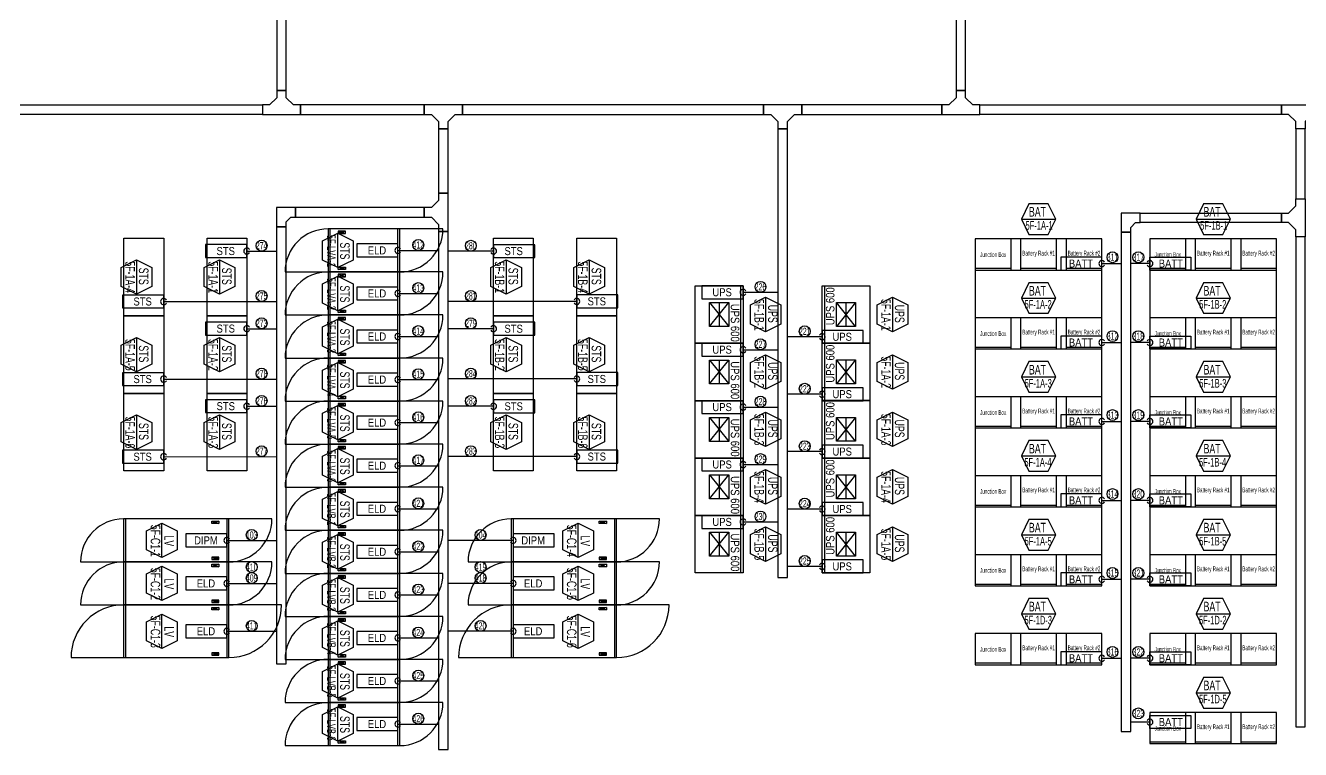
# Model space of a CAD drawing. Header units: millimetres. Extents: x 89450 to 753248, y -530175 to 1209785.
# Drawn here: x 134754 to 161403, y 468733 to 483866 of the extents above; entities that cross this region are included whole.
import ezdxf
from ezdxf.enums import TextEntityAlignment as Align

# ---------------------------------------------------------------- set-up
doc = ezdxf.new("R2010")
doc.units = ezdxf.units.MM
doc.header["$LTSCALE"] = 150
for name, color, linetype in [('------00 Switch Gear', 3, 'Continuous'), ('------00 Switch Gear_Number', 1, 'Continuous'), ('-----29 Indicator', 1, 'Continuous'), ('-----99 EPMS CABLE DUCT', 4, 'Continuous'), ('-----99 EPMS CONDUIT', 4, 'Continuous'), ('-----99 EPMS DEVICE', 3, 'Continuous')]:
    doc.layers.add(name, color=color, linetype=linetype)
doc.layers.add('NOPLOT', color=191, linetype='Continuous', plot=False)
doc.styles.add('ELEC', font='')
doc.styles.get('ELEC').set_extended_font_data('Dotum')

# ---------------------------------------------------------------- blocks, each defined once
blk = doc.blocks.new('zw$32E')
for p, q in [((100, 0), (0, 0)), ((0, 0), (0, -400)), ((100, -75), (100, 0)), ((175, -150), (100, -75)), ((100, -325), (175, -250)), ((250, -150), (175, -150)), ((175, -250), (250, -250)), ((250, -250), (250, -150)), ((100, -400), (100, -325)), ((0, -400), (100, -400))]:
    blk.add_line(p, q)
blk = doc.blocks.new('A$C2e8f9a8b')
at = {"color": 0}
blk.add_line((30, 750), (30, 0), dxfattribs=at)
blk.add_lwpolyline([(650, 0), (0, 0), (0, 750), (650, 750)], close=True, dxfattribs=at)
blk = doc.blocks.new('UPS 600kV')
at = {"layer": '------00 Switch Gear', "color": 161}
blk.add_line((800, 850), (-402, 850), dxfattribs=at)
blk.add_lwpolyline([(798, -100), (-402, -100), (-402, 900), (798, 900)], close=True, dxfattribs=at)
at = {"layer": 'NOPLOT', "color": 161}
for p, q in [((-52, 199), (448, 601)), ((448, 199), (-52, 601)), ((-52, 400), (448, 400))]:
    blk.add_line(p, q, dxfattribs=at)
blk.add_lwpolyline([(448, 601), (448, 199), (-52, 199), (-52, 601)], close=True, dxfattribs=at)
at = {"layer": 'NOPLOT', "color": 161, "style": 'ELEC', "width": 0.85}
blk.add_text('UPS 600', height=178.2, dxfattribs=at).set_placement((-26, 731), align=Align.MIDDLE_LEFT)
blk = doc.blocks.new('STS-R')
at = {"color": 161}
blk.add_lwpolyline([(886994, -128588), (888614, -128588), (888614, -129418), (886994, -129418), (886994, -128588)], dxfattribs=at)
blk = doc.blocks.new('900X1500')
at = {"layer": '------00 Switch Gear', "color": 0}
for p, q in [((-1460, 900), (-1460, 0)), ((-210, 850), (-360, 800)), ((-360, 850), (-210, 800)), ((900, 900), (-42, 900)), ((-40, 900), (-40, 0)), ((-2400, 0), (-1458, 0)), ((-210, 50), (-360, 100)), ((-360, 50), (-210, 100))]:
    blk.add_line(p, q, dxfattribs=at)
at = {"layer": '------00 Switch Gear', "color": 0, "elevation": 0}
for points in [[(-1500, 900), (-1500, 0), (0, 0), (0, 900)], [(-360, 850), (-210, 850), (-210, 800), (-360, 800)], [(-360, 50), (-210, 50), (-210, 100), (-360, 100)]]:
    blk.add_lwpolyline(points, close=True, dxfattribs=at)
at = {"layer": '------00 Switch Gear', "color": 0}
for centre, start, end in [((-1500, 0), 90, 180), ((0, 900), 270, 0)]:
    blk.add_arc(centre, 900, start, end, dxfattribs=at)
blk = doc.blocks.new('1100x2200')
at = {"layer": '------00 Switch Gear', "color": 161}
for p, q in [((-2160, 0), (-2160, 1100)), ((1100, 1100), (-42, 1100)), ((-40, 0), (-40, 1100)), ((-1990, 1050), (-1840, 1000)), ((-1840, 1050), (-1990, 1000)), ((-3300, 0), (-2158, 0)), ((-1990, 50), (-1840, 100)), ((-1840, 50), (-1990, 100))]:
    blk.add_line(p, q, dxfattribs=at)
at = {"layer": '------00 Switch Gear', "color": 161, "elevation": 0}
for points in [[(0, 0), (0, 1100), (-2200, 1100), (-2200, 0)], [(-1840, 1050), (-1990, 1050), (-1990, 1000), (-1840, 1000)], [(-1840, 50), (-1990, 50), (-1990, 100), (-1840, 100)]]:
    blk.add_lwpolyline(points, close=True, dxfattribs=at)
at = {"layer": '------00 Switch Gear', "color": 161}
for centre, start, end in [((-2200, 0), 90, 180), ((0, 1100), 270, 0)]:
    blk.add_arc(centre, 1100, start, end, dxfattribs=at)
blk = doc.blocks.new('900x2200')
at = {"layer": '------00 Switch Gear', "color": 161}
for p, q in [((-2160, 900), (-2160, 0)), ((-210, 850), (-360, 800)), ((-360, 850), (-210, 800)), ((900, 900), (-42, 900)), ((-40, 900), (-40, 0)), ((-3100, 0), (-2158, 0)), ((-210, 50), (-360, 100)), ((-360, 50), (-210, 100))]:
    blk.add_line(p, q, dxfattribs=at)
for points in [[(-2200, 900), (-2200, 0), (0, 0), (0, 900)], [(-360, 850), (-210, 850), (-210, 800), (-360, 800)], [(-360, 50), (-210, 50), (-210, 100), (-360, 100)]]:
    blk.add_lwpolyline(points, close=True, dxfattribs=at)
for centre, start, end in [((-2200, 0), 90, 180), ((0, 900), 270, 0)]:
    blk.add_arc(centre, 900, start, end, dxfattribs=at)

msp = doc.modelspace()

# ---------------------------------------------------------------- linework, layer by layer
at = {"layer": '------00 Switch Gear', "color": 161, "elevation": 0}
for points in [[(157254, 472155), (157254, 479405), (154604, 479405), (154604, 472155), (157254, 472155)], [(160904, 472155), (160904, 479405), (158254, 479405), (158254, 472155), (160904, 472155)]]:
    msp.add_lwpolyline(points, dxfattribs=at)
for points in [[(154604, 479405), (154604, 478755), (157254, 478755), (157254, 479405)], [(158254, 479405), (158254, 478755), (160904, 478755), (160904, 479405)], [(154604, 477755), (154604, 477105), (157254, 477105), (157254, 477755)], [(158254, 477755), (158254, 477105), (160904, 477105), (160904, 477755)], [(154604, 476105), (154604, 475455), (157254, 475455), (157254, 476105)], [(158254, 476105), (158254, 475455), (160904, 475455), (160904, 476105)], [(154604, 474455), (154604, 473805), (157254, 473805), (157254, 474455)], [(158254, 474455), (158254, 473805), (160904, 473805), (160904, 474455)], [(154604, 472805), (154604, 472155), (157254, 472155), (157254, 472805)], [(158254, 472805), (158254, 472155), (160904, 472155), (160904, 472805)], [(154604, 471155), (154604, 470505), (157254, 470505), (157254, 471155)], [(158254, 471155), (158254, 470505), (160904, 470505), (160904, 471155)], [(158254, 469505), (158254, 468855), (160904, 468855), (160904, 469505)]]:
    msp.add_lwpolyline(points, close=True, dxfattribs=at)
at = {"layer": '------00 Switch Gear_Number', "elevation": 0}
for points in [[(155569, 479820), (156289, 479820), (156129, 480140), (155728, 480140), (155569, 479820), (155728, 479500), (156129, 479500), (156289, 479820)], [(159219, 479820), (159939, 479820), (159779, 480140), (159378, 480140), (159219, 479820), (159378, 479500), (159779, 479500), (159939, 479820)], [(141279, 478805), (141279, 479525), (141599, 479365), (141599, 478964), (141279, 478805), (140959, 478964), (140959, 479365), (141279, 479525)], [(141279, 477905), (141279, 478625), (141599, 478465), (141599, 478064), (141279, 477905), (140959, 478064), (140959, 478465), (141279, 478625)], [(155569, 478170), (156289, 478170), (156129, 478490), (155728, 478490), (155569, 478170), (155728, 477850), (156129, 477850), (156289, 478170)], [(159219, 478170), (159939, 478170), (159779, 478490), (159378, 478490), (159219, 478170), (159378, 477850), (159779, 477850), (159939, 478170)], [(150224, 478184), (150224, 477464), (149904, 477624), (149904, 478025), (150224, 478184), (150544, 478025), (150544, 477624), (150224, 477464)], [(152874, 478184), (152874, 477464), (152554, 477624), (152554, 478025), (152874, 478184), (153194, 478025), (153194, 477624), (152874, 477464)], [(141279, 477005), (141279, 477725), (141599, 477565), (141599, 477164), (141279, 477005), (140959, 477164), (140959, 477565), (141279, 477725)], [(141279, 476105), (141279, 476825), (141599, 476665), (141599, 476264), (141279, 476105), (140959, 476264), (140959, 476665), (141279, 476825)], [(150224, 476984), (150224, 476264), (149904, 476424), (149904, 476825), (150224, 476984), (150544, 476825), (150544, 476424), (150224, 476264)], [(152874, 476984), (152874, 476264), (152554, 476424), (152554, 476825), (152874, 476984), (153194, 476825), (153194, 476424), (152874, 476264)], [(155569, 476520), (156289, 476520), (156129, 476840), (155728, 476840), (155569, 476520), (155728, 476200), (156129, 476200), (156289, 476520)], [(159219, 476520), (159939, 476520), (159779, 476840), (159378, 476840), (159219, 476520), (159378, 476200), (159779, 476200), (159939, 476520)], [(141279, 475205), (141279, 475925), (141599, 475765), (141599, 475364), (141279, 475205), (140959, 475364), (140959, 475765), (141279, 475925)], [(150224, 475784), (150224, 475064), (149904, 475224), (149904, 475625), (150224, 475784), (150544, 475625), (150544, 475224), (150224, 475064)], [(152874, 475784), (152874, 475064), (152554, 475224), (152554, 475625), (152874, 475784), (153194, 475625), (153194, 475224), (152874, 475064)], [(155569, 474870), (156289, 474870), (156129, 475190), (155728, 475190), (155569, 474870), (155728, 474550), (156129, 474550), (156289, 474870)], [(159219, 474870), (159939, 474870), (159779, 475190), (159378, 475190), (159219, 474870), (159378, 474550), (159779, 474550), (159939, 474870)], [(141279, 474305), (141279, 475025), (141599, 474865), (141599, 474464), (141279, 474305), (140959, 474464), (140959, 474865), (141279, 475025)], [(150224, 474584), (150224, 473864), (149904, 474024), (149904, 474425), (150224, 474584), (150544, 474425), (150544, 474024), (150224, 473864)], [(152874, 474584), (152874, 473864), (152554, 474024), (152554, 474425), (152874, 474584), (153194, 474425), (153194, 474024), (152874, 473864)], [(141279, 473405), (141279, 474125), (141599, 473965), (141599, 473564), (141279, 473405), (140959, 473564), (140959, 473965), (141279, 474125)], [(137605, 472744), (137605, 473464), (137925, 473304), (137925, 472903), (137605, 472744), (137285, 472903), (137285, 473304), (137605, 473464)], [(146304, 472744), (146304, 473464), (146624, 473304), (146624, 472903), (146304, 472744), (145984, 472903), (145984, 473304), (146304, 473464)], [(150224, 473384), (150224, 472664), (149904, 472824), (149904, 473225), (150224, 473384), (150544, 473225), (150544, 472824), (150224, 472664)], [(152874, 473384), (152874, 472664), (152554, 472824), (152554, 473225), (152874, 473384), (153194, 473225), (153194, 472824), (152874, 472664)], [(155569, 473220), (156289, 473220), (156129, 473540), (155728, 473540), (155569, 473220), (155728, 472900), (156129, 472900), (156289, 473220)], [(159219, 473220), (159939, 473220), (159779, 473540), (159378, 473540), (159219, 473220), (159378, 472900), (159779, 472900), (159939, 473220)], [(141279, 472505), (141279, 473225), (141599, 473065), (141599, 472664), (141279, 472505), (140959, 472664), (140959, 473065), (141279, 473225)], [(137605, 471844), (137605, 472564), (137925, 472404), (137925, 472003), (137605, 471844), (137285, 472003), (137285, 472404), (137605, 472564)], [(146304, 471844), (146304, 472564), (146624, 472404), (146624, 472003), (146304, 471844), (145984, 472003), (145984, 472404), (146304, 472564)], [(141279, 471605), (141279, 472325), (141599, 472165), (141599, 471764), (141279, 471605), (140959, 471764), (140959, 472165), (141279, 472325)], [(155569, 471570), (156289, 471570), (156129, 471890), (155728, 471890), (155569, 471570), (155728, 471250), (156129, 471250), (156289, 471570)], [(159219, 471570), (159939, 471570), (159779, 471890), (159378, 471890), (159219, 471570), (159378, 471250), (159779, 471250), (159939, 471570)], [(137605, 470844), (137605, 471564), (137925, 471404), (137925, 471003), (137605, 470844), (137285, 471003), (137285, 471404), (137605, 471564)], [(146304, 470844), (146304, 471564), (146624, 471404), (146624, 471003), (146304, 470844), (145984, 471003), (145984, 471404), (146304, 471564)], [(141279, 470705), (141279, 471425), (141599, 471265), (141599, 470864), (141279, 470705), (140959, 470864), (140959, 471265), (141279, 471425)], [(141279, 469805), (141279, 470525), (141599, 470365), (141599, 469964), (141279, 469805), (140959, 469964), (140959, 470365), (141279, 470525)], [(159219, 469920), (159939, 469920), (159779, 470240), (159378, 470240), (159219, 469920), (159378, 469600), (159779, 469600), (159939, 469920)], [(141279, 468905), (141279, 469625), (141599, 469465), (141599, 469064), (141279, 468905), (140959, 469064), (140959, 469465), (141279, 469625)]]:
    msp.add_lwpolyline(points, dxfattribs=at)
at = {"layer": '------00 Switch Gear_Number', "color": 1, "elevation": 0}
for points in [[(137073, 478969), (137073, 478249), (136753, 478408), (136753, 478809), (137073, 478969), (137393, 478809), (137393, 478408), (137073, 478249)], [(138810, 478969), (138810, 478249), (138490, 478408), (138490, 478809), (138810, 478969), (139130, 478809), (139130, 478408), (138810, 478249)], [(144798, 478969), (144798, 478249), (144478, 478408), (144478, 478809), (144798, 478969), (145118, 478809), (145118, 478408), (144798, 478249)], [(146535, 478969), (146535, 478249), (146215, 478408), (146215, 478809), (146535, 478969), (146855, 478809), (146855, 478408), (146535, 478249)], [(137073, 477347), (137073, 476627), (136753, 476786), (136753, 477187), (137073, 477347), (137393, 477187), (137393, 476786), (137073, 476627)], [(138810, 477347), (138810, 476627), (138490, 476786), (138490, 477187), (138810, 477347), (139130, 477187), (139130, 476786), (138810, 476627)], [(144798, 477347), (144798, 476627), (144478, 476786), (144478, 477187), (144798, 477347), (145118, 477187), (145118, 476786), (144798, 476627)], [(146535, 477347), (146535, 476627), (146215, 476786), (146215, 477187), (146535, 477347), (146855, 477187), (146855, 476786), (146535, 476627)], [(137073, 475725), (137073, 475005), (136753, 475164), (136753, 475565), (137073, 475725), (137393, 475565), (137393, 475164), (137073, 475005)], [(138810, 475725), (138810, 475005), (138490, 475164), (138490, 475565), (138810, 475725), (139130, 475565), (139130, 475164), (138810, 475005)], [(144798, 475725), (144798, 475005), (144478, 475164), (144478, 475565), (144798, 475725), (145118, 475565), (145118, 475164), (144798, 475005)], [(146535, 475725), (146535, 475005), (146215, 475164), (146215, 475565), (146535, 475725), (146855, 475565), (146855, 475164), (146535, 475005)]]:
    msp.add_lwpolyline(points, dxfattribs=at)
at = {"layer": '-----29 Indicator'}
for centre in [(139689, 479264, 0), (142963, 479278, 0), (144062, 479263, 0), (157474, 479022, 0), (158014, 479022, 0), (142963, 478378, 0), (150116, 478403, 0), (139689, 478212, 0), (144062, 478213, 0), (139689, 477642, 0), (142963, 477478, 0), (144062, 477641, 0), (151041, 477473, 0), (150116, 477203, 0), (157474, 477372, 0), (158014, 477372, 0), (139689, 476590, 0), (142963, 476578, 0), (144062, 476591, 0), (151041, 476273, 0), (139689, 476020, 0), (144062, 476019, 0), (150116, 476003, 0), (142963, 475678, 0), (157474, 475722, 0), (158014, 475722, 0), (151041, 475073, 0), (139689, 474968, 0), (144062, 474969, 0), (150116, 474803, 0), (142963, 474778, 0), (157474, 474072, 0), (158014, 474072, 0), (142963, 473878, 0), (151041, 473873, 0), (150116, 473603, 0), (139482, 473217, 0), (144266, 473217, 0), (142963, 472978, 0), (151041, 472673, 0), (139482, 472545, 0), (144266, 472545, 0), (157474, 472422, 0), (158014, 472422, 0), (139482, 472317, 0), (144266, 472317, 0), (142963, 472078, 0), (139482, 471317, 0), (144266, 471317, 0), (142963, 471178, 0), (157474, 470772, 0), (158014, 470772, 0), (142963, 470278, 0), (158014, 469487, 0), (142963, 469378, 0)]:
    msp.add_circle(centre, 114, dxfattribs=at)
at = {"layer": '-----99 EPMS CABLE DUCT'}
for points in [[(140204, 498927), (140004, 498927), (140004, 482507), (140204, 482507)], [(154404, 498927), (154204, 498927), (154204, 482507), (154404, 482507)]]:
    msp.add_lwpolyline(points, close=True, dxfattribs=at)
at = {"layer": '-----99 EPMS CABLE DUCT', "elevation": 0}
for points in [[(129804, 482207), (139704, 482207), (139704, 482007), (129804, 482007)], [(143087, 482207), (140504, 482207), (140504, 482007), (143087, 482007)], [(150179, 482207), (143887, 482207), (143887, 482007), (150179, 482007)], [(153904, 482207), (150979, 482207), (150979, 482007), (153904, 482007)], [(154704, 482207), (161004, 482207), (161004, 482007), (154704, 482007)], [(143587, 481707), (143387, 481707), (143387, 480359), (143587, 480359)], [(150679, 481707), (150479, 481707), (150479, 472331), (150679, 472331)], [(161504, 481707), (161304, 481707), (161304, 480246), (161504, 480246)], [(143087, 480059), (140399, 480059), (140399, 479859), (143087, 479859)], [(158054, 479946), (161004, 479946), (161004, 479746), (158054, 479746)], [(140199, 479659), (139999, 479659), (139999, 470526), (140199, 470526)], [(143587, 479559), (143387, 479559), (143387, 468733), (143587, 468733)], [(157854, 479546), (157654, 479546), (157654, 469110), (157854, 469110)], [(161504, 479446), (161304, 479446), (161304, 469210), (161504, 469210)]]:
    msp.add_lwpolyline(points, close=True, dxfattribs=at)
for points in [[(140399, 479859), (140399, 480059), (139999, 480059), (139999, 479659), (140199, 479659), (140199, 479759), (140299, 479859), (140399, 479859)], [(158054, 479746), (158054, 479946), (157654, 479946), (157654, 479546), (157854, 479546), (157854, 479646), (157954, 479746), (158054, 479746)]]:
    msp.add_lwpolyline(points, dxfattribs=at)
at = {"layer": '-----99 EPMS CONDUIT'}
for p, q in [((142539, 479165, 0), (143387, 479165)), ((139379, 479151, 0), (139999, 479151, 0)), ((144537, 479150, 0), (143587, 479150)), ((157254, 478890, 0), (157654, 478890, 0)), ((158254, 478890, 0), (157854, 478890, 0)), ((137642, 478096, 0), (139999, 478098, 0)), ((142539, 478265, 0), (143387, 478265)), ((146274, 478099, 0), (143587, 478099)), ((149754, 478289, 0), (150479, 478289, 0)), ((139379, 477529, 0), (139999, 477529, 0)), ((142539, 477365, 0), (143387, 477365)), ((144537, 477528, 0), (143587, 477528)), ((151404, 477359, 0), (150679, 477359, 0)), ((149754, 477089, 0), (150479, 477089, 0)), ((157254, 477240, 0), (157654, 477240, 0)), ((158254, 477240, 0), (157854, 477240, 0)), ((137642, 476474, 0), (139999, 476476, 0)), ((142539, 476465, 0), (143387, 476465)), ((146274, 476477, 0), (143587, 476477)), ((151404, 476159, 0), (150679, 476159, 0)), ((139379, 475907, 0), (139999, 475907, 0)), ((144537, 475906, 0), (143587, 475906)), ((149754, 475889, 0), (150479, 475889, 0)), ((142539, 475565, 0), (143387, 475565)), ((157254, 475590, 0), (157654, 475590, 0)), ((158254, 475590, 0), (157854, 475590, 0)), ((151404, 474959, 0), (150679, 474959, 0)), ((137642, 474852, 0), (139999, 474854, 0)), ((142539, 474665, 0), (143387, 474665)), ((146274, 474855, 0), (143587, 474855)), ((149754, 474689, 0), (150479, 474689, 0)), ((157254, 473940, 0), (157654, 473940, 0)), ((158254, 473940, 0), (157854, 473940, 0)), ((142539, 473765, 0), (143387, 473765)), ((151404, 473759, 0), (150679, 473759, 0)), ((149754, 473489, 0), (150479, 473489, 0)), ((138965, 473104, 0), (139999, 473104)), ((144944, 473104, 0), (143587, 473104)), ((142539, 472865, 0), (143387, 472865)), ((151404, 472559, 0), (150679, 472559, 0)), ((157254, 472290, 0), (157654, 472290, 0)), ((158254, 472290, 0), (157854, 472290, 0)), ((138965, 472204, 0), (139999, 472204)), ((142539, 471965, 0), (143387, 471965)), ((144944, 472204, 0), (143587, 472204)), ((138965, 471204, 0), (139999, 471204, 0)), ((144944, 471204, 0), (143587, 471204, 0)), ((142539, 471065, 0), (143387, 471065)), ((157254, 470640, 0), (157654, 470640, 0)), ((158254, 470640, 0), (157854, 470640, 0)), ((142539, 470165, 0), (143387, 470165)), ((158254, 469307, 0), (157854, 469307, 0)), ((142539, 469265, 0), (143387, 469265))]:
    msp.add_line(p, q, dxfattribs=at)
for centre, start, end in [((139379, 479151, 0), 30, 330), ((142539, 479165, 0), 30, 330), ((144537, 479150, 0), 210, 150), ((157254, 478890, 0), 30, 330), ((158254, 478890, 0), 210, 150), ((137642, 478096, 0), 30, 330), ((142539, 478265, 0), 30, 330), ((146274, 478099, 0), 210, 150), ((149754, 478289, 0), 30, 330), ((139379, 477529, 0), 30, 330), ((144537, 477528, 0), 210, 150), ((142539, 477365, 0), 30, 330), ((151404, 477359, 0), 210, 150), ((157254, 477240, 0), 30, 330), ((158254, 477240, 0), 210, 150), ((149754, 477089, 0), 30, 330), ((137642, 476474, 0), 30, 330), ((142539, 476465, 0), 30, 330), ((146274, 476477, 0), 210, 150), ((139379, 475907, 0), 30, 330), ((144537, 475906, 0), 210, 150), ((151404, 476159, 0), 210, 150), ((149754, 475889, 0), 30, 330), ((142539, 475565, 0), 30, 330), ((157254, 475590, 0), 30, 330), ((158254, 475590, 0), 210, 150), ((137642, 474852, 0), 30, 330), ((146274, 474855, 0), 210, 150), ((151404, 474959, 0), 210, 150), ((142539, 474665, 0), 30, 330), ((149754, 474689, 0), 30, 330), ((142539, 473765, 0), 30, 330), ((157254, 473940, 0), 30, 330), ((158254, 473940, 0), 210, 150), ((151404, 473759, 0), 210, 150), ((149754, 473489, 0), 30, 330), ((138965, 473104, 0), 30, 330), ((144944, 473104, 0), 210, 150), ((142539, 472865, 0), 30, 330), ((151404, 472559, 0), 210, 150), ((138965, 472204, 0), 30, 330), ((144944, 472204, 0), 210, 150), ((157254, 472290, 0), 30, 330), ((158254, 472290, 0), 210, 150), ((142539, 471965, 0), 30, 330), ((138965, 471204, 0), 30, 330), ((144944, 471204, 0), 210, 150), ((142539, 471065, 0), 30, 330), ((157254, 470640, 0), 30, 330), ((158254, 470640, 0), 210, 150), ((142539, 470165, 0), 30, 330), ((142539, 469265, 0), 30, 330), ((158254, 469307, 0), 210, 150)]:
    msp.add_arc(centre, 63.8, start, end, dxfattribs=at)
at = {"layer": '-----99 EPMS DEVICE', "elevation": 0}
for points in [[(139379, 479285), (138518, 479285), (138518, 479016), (139379, 479016)], [(145397, 479284), (144537, 479284), (144537, 479015), (145397, 479015)], [(157254, 479025), (156393, 479025), (156393, 478755), (157254, 478755)], [(158254, 479025), (159114, 479025), (159114, 478755), (158254, 478755)], [(149754, 478424), (148893, 478424), (148893, 478155), (149754, 478155)], [(137642, 478231), (136781, 478231), (136781, 477961), (137642, 477961)], [(147134, 478234), (146274, 478234), (146274, 477964), (147134, 477964)], [(139379, 477665), (138518, 477665), (138518, 477396), (139379, 477396)], [(145397, 477662), (144537, 477662), (144537, 477393), (145397, 477393)], [(152264, 477494), (151404, 477494), (151404, 477224), (152264, 477224)], [(157254, 477375), (156393, 477375), (156393, 477105), (157254, 477105)], [(158254, 477375), (159114, 477375), (159114, 477105), (158254, 477105)], [(149754, 477224), (148893, 477224), (148893, 476955), (149754, 476955)], [(137642, 476609), (136781, 476609), (136781, 476339), (137642, 476339)], [(147134, 476612), (146274, 476612), (146274, 476342), (147134, 476342)], [(152264, 476294), (151404, 476294), (151404, 476024), (152264, 476024)], [(139379, 476043), (138518, 476043), (138518, 475774), (139379, 475774)], [(145397, 476040), (144537, 476040), (144537, 475771), (145397, 475771)], [(149754, 476024), (148893, 476024), (148893, 475755), (149754, 475755)], [(157254, 475725), (156393, 475725), (156393, 475455), (157254, 475455)], [(158254, 475725), (159114, 475725), (159114, 475455), (158254, 475455)], [(137642, 474987), (136781, 474987), (136781, 474717), (137642, 474717)], [(147134, 474990), (146274, 474990), (146274, 474720), (147134, 474720)], [(152264, 475094), (151404, 475094), (151404, 474824), (152264, 474824)], [(149754, 474824), (148893, 474824), (148893, 474555), (149754, 474555)], [(152264, 473894), (151404, 473894), (151404, 473624), (152264, 473624)], [(157254, 474075), (156393, 474075), (156393, 473805), (157254, 473805)], [(158254, 474075), (159114, 474075), (159114, 473805), (158254, 473805)], [(149754, 473624), (148893, 473624), (148893, 473355), (149754, 473355)], [(138965, 473239), (138104, 473239), (138104, 472969), (138965, 472969)], [(145804, 473239), (144944, 473239), (144944, 472969), (145804, 472969)], [(152264, 472694), (151404, 472694), (151404, 472424), (152264, 472424)], [(157254, 472425), (156393, 472425), (156393, 472155), (157254, 472155)], [(158254, 472425), (159114, 472425), (159114, 472155), (158254, 472155)], [(157254, 470775), (156393, 470775), (156393, 470505), (157254, 470505)], [(158254, 470775), (159114, 470775), (159114, 470505), (158254, 470505)], [(158254, 469442), (159114, 469442), (159114, 469172), (158254, 469172)]]:
    msp.add_lwpolyline(points, close=True, dxfattribs=at)
at = {"layer": '-----99 EPMS DEVICE', "color": 2, "elevation": 0}
for points in [[(142539, 479299), (141679, 479299), (141679, 479030), (142539, 479030)], [(142539, 478399), (141679, 478399), (141679, 478130), (142539, 478130)], [(142539, 477499), (141679, 477499), (141679, 477230), (142539, 477230)], [(142539, 476599), (141679, 476599), (141679, 476330), (142539, 476330)], [(142539, 475699), (141679, 475699), (141679, 475430), (142539, 475430)], [(142539, 474799), (141679, 474799), (141679, 474530), (142539, 474530)], [(142539, 473899), (141679, 473899), (141679, 473630), (142539, 473630)], [(142539, 472999), (141679, 472999), (141679, 472730), (142539, 472730)], [(138965, 472339), (138104, 472339), (138104, 472069), (138965, 472069)], [(145804, 472339), (144944, 472339), (144944, 472069), (145804, 472069)], [(142539, 472099), (141679, 472099), (141679, 471830), (142539, 471830)], [(138965, 471339), (138104, 471339), (138104, 471069), (138965, 471069)], [(142539, 471199), (141679, 471199), (141679, 470930), (142539, 470930)], [(145804, 471339), (144944, 471339), (144944, 471069), (145804, 471069)], [(142539, 470299), (141679, 470299), (141679, 470030), (142539, 470030)], [(142539, 469399), (141679, 469399), (141679, 469130), (142539, 469130)]]:
    msp.add_lwpolyline(points, close=True, dxfattribs=at)

# ---------------------------------------------------------------- block references
at = {"layer": '------00 Switch Gear', "color": 161, "rotation": 180}
for p in [(141079, 479615, 0), (141079, 478715, 0), (141079, 477815, 0), (141079, 476915, 0), (141079, 476015, 0), (141079, 475115, 0), (141079, 474215, 0), (141079, 473315, 0), (141079, 472415, 0), (141079, 471515, 0), (141079, 470615, 0), (141079, 469715, 0)]:
    msp.add_blockref('900X1500', p, dxfattribs=at)
at = {"layer": '------00 Switch Gear'}
for name, p, rotation in [('STS-R', (8224, -409196, 0), 90), ('STS-R', (9961, -409196, 0), 90), ('STS-R', (15949, -409196, 0), 90), ('STS-R', (17686, -409196, 0), 90), ('UPS 600kV', (148854, 478022, 0), 270), ('UPS 600kV', (152304, 477627, 0), 90), ('STS-R', (8224, -410818, 0), 90), ('STS-R', (9961, -410818, 0), 90), ('STS-R', (15949, -410818, 0), 90), ('STS-R', (17686, -410818, 0), 90), ('UPS 600kV', (148854, 476822, 0), 270), ('UPS 600kV', (152304, 476427, 0), 90), ('STS-R', (8224, -412440, 0), 90), ('STS-R', (9961, -412440, 0), 90), ('STS-R', (15949, -412440, 0), 90), ('STS-R', (17686, -412440, 0), 90), ('UPS 600kV', (148854, 475622, 0), 270), ('UPS 600kV', (152304, 475227, 0), 90), ('UPS 600kV', (148854, 474422, 0), 270), ('UPS 600kV', (152304, 474027, 0), 90), ('UPS 600kV', (148854, 473222, 0), 270), ('UPS 600kV', (152304, 472827, 0), 90), ('1100x2200', (136805, 471754, 0), 180), ('1100x2200', (144904, 471754, 0), 180)]:
    msp.add_blockref(name, p, dxfattribs=dict(at, rotation=rotation))
at = {"layer": '------00 Switch Gear', "color": 161, "xscale": -1, "rotation": 270}
for p in [(154604, 478755, 0), (155554, 478755, 0), (156504, 478755, 0), (158254, 478755, 0), (159204, 478755, 0), (160154, 478755, 0), (154604, 477105, 0), (155554, 477105, 0), (156504, 477105, 0), (158254, 477105, 0), (159204, 477105, 0), (160154, 477105, 0), (154604, 475455, 0), (155554, 475455, 0), (156504, 475455, 0), (158254, 475455, 0), (159204, 475455, 0), (160154, 475455, 0), (154604, 473805, 0), (155554, 473805, 0), (156504, 473805, 0), (158254, 473805, 0), (159204, 473805, 0), (160154, 473805, 0), (154604, 472155), (155554, 472155), (156504, 472155), (158254, 472155), (159204, 472155), (160154, 472155), (154604, 470505), (155554, 470505), (156504, 470505), (158254, 470505), (159204, 470505), (160154, 470505), (158254, 468855), (159204, 468855), (160154, 468855)]:
    msp.add_blockref('A$C2e8f9a8b', p, dxfattribs=at)
at = {"layer": '------00 Switch Gear'}
for p in [(139005, 472654, 0), (147104, 472654, 0), (139005, 471754, 0), (147104, 471754, 0)]:
    msp.add_blockref('900x2200', p, dxfattribs=at)
at = {"layer": '-----99 EPMS CABLE DUCT'}
for p, xscale, yscale, zscale, rotation in [((139704, 482007), 2, 2, 2, 89.99999999999993), ((153904, 482007), 2, 2, 2, 89.99999999999993), ((143887, 482207), 1.999999999999999, 1.999999999999999, 1.999999999999999, 270.0000000000002), ((150979, 482207), 1.999999999999999, 1.999999999999999, 1.999999999999999, 270.0000000000002), ((161004, 482207), -1.999999999999999, 1.999999999999999, 2, 89.99999999999993), ((143587, 479559), 2, 2, 2, 180), ((161504, 480246), -1.999999999999999, 1.999999999999999, 2, 359.9999999999258)]:
    msp.add_blockref('zw$32E', p, dxfattribs=dict(at, xscale=xscale, yscale=yscale, zscale=zscale, rotation=rotation))

# ---------------------------------------------------------------- texts
at = {"layer": '------00 Switch Gear', "color": 161, "style": 'ELEC', "width": 0.6}
for s, p in [('Battery Rack #1', (155929, 479108, 0)), ('Battery Rack #2', (156879, 479108, 0)), ('Battery Rack #1', (159579, 479108, 0)), ('Battery Rack #2', (160529, 479108, 0)), ('Junction Box', (154979, 479077, 0)), ('Junction Box', (158629, 479077, 0)), ('Junction Box', (154979, 477427, 0)), ('Battery Rack #1', (155929, 477458, 0)), ('Battery Rack #2', (156879, 477458, 0)), ('Junction Box', (158629, 477427, 0)), ('Battery Rack #1', (159579, 477458, 0)), ('Battery Rack #2', (160529, 477458, 0)), ('Junction Box', (154979, 475777, 0)), ('Battery Rack #1', (155929, 475808, 0)), ('Battery Rack #2', (156879, 475808, 0)), ('Junction Box', (158629, 475777, 0)), ('Battery Rack #1', (159579, 475808, 0)), ('Battery Rack #2', (160529, 475808, 0)), ('Junction Box', (154979, 474127, 0)), ('Battery Rack #1', (155929, 474158, 0)), ('Battery Rack #2', (156879, 474158, 0)), ('Junction Box', (158629, 474127, 0)), ('Battery Rack #1', (159579, 474158, 0)), ('Battery Rack #2', (160529, 474158, 0)), ('Junction Box', (154979, 472477)), ('Battery Rack #1', (155929, 472508)), ('Battery Rack #2', (156879, 472508)), ('Junction Box', (158629, 472477)), ('Battery Rack #1', (159579, 472508)), ('Battery Rack #2', (160529, 472508)), ('Battery Rack #1', (155929, 470858)), ('Battery Rack #2', (156879, 470858)), ('Battery Rack #1', (159579, 470858)), ('Battery Rack #2', (160529, 470858)), ('Junction Box', (154979, 470827)), ('Junction Box', (158629, 470827)), ('Junction Box', (158629, 469177)), ('Battery Rack #1', (159579, 469208)), ('Battery Rack #2', (160529, 469208))]:
    msp.add_text(s, height=100, dxfattribs=at).set_placement(p, align=Align.MIDDLE_CENTER)
at = {"layer": '------00 Switch Gear_Number', "color": 0, "style": 'ELEC'}
for s, height, width, p in [('BAT', 200, 0.7, (155905, 479971, 0)), ('BAT', 200, 0.7, (159555, 479971, 0)), ('5F-1A-1', 180, 0.6, (155940, 479687, 0)), ('5F-1B-1', 180, 0.6, (159590, 479687, 0)), ('BAT', 200, 0.7, (155905, 478321, 0)), ('BAT', 200, 0.7, (159555, 478321, 0)), ('5F-1A-2', 180, 0.6, (155919, 478037, 0)), ('5F-1B-2', 180, 0.6, (159569, 478037, 0)), ('BAT', 200, 0.7, (155905, 476671, 0)), ('BAT', 200, 0.7, (159555, 476671, 0)), ('5F-1A-3', 180, 0.6, (155921, 476387, 0)), ('5F-1B-3', 180, 0.6, (159571, 476387, 0)), ('BAT', 200, 0.7, (155905, 475021, 0)), ('BAT', 200, 0.7, (159555, 475021, 0)), ('5F-1A-4', 180, 0.6, (155915, 474737, 0)), ('5F-1B-4', 180, 0.6, (159565, 474737, 0)), ('BAT', 200, 0.7, (155905, 473371)), ('BAT', 200, 0.7, (159555, 473371)), ('5F-1A-5', 180, 0.6, (155920, 473087)), ('5F-1B-5', 180, 0.6, (159570, 473087)), ('BAT', 200, 0.7, (155905, 471721)), ('BAT', 200, 0.7, (159555, 471721)), ('5F-1D-3', 180, 0.6, (155921, 471437)), ('5F-1D-2', 180, 0.6, (159569, 471437)), ('BAT', 200, 0.7, (159555, 470071)), ('5F-1D-5', 180, 0.6, (159570, 469787))]:
    msp.add_text(s, height=height, dxfattribs=dict(at, width=width)).set_placement(p, align=Align.MIDDLE_CENTER)
for s, height, width, p in [('5F-LVA-1', 180, 0.6, (141146, 479155, 0)), ('STS', 200, 0.7, (141430, 479155, 0)), ('5F-1A-4', 200, 0.7, (136940, 478604, 0)), ('5F-1A-1', 200, 0.7, (138677, 478604)), ('5F-1B-1', 200, 0.7, (144665, 478604, 0)), ('5F-1B-4', 200, 0.7, (146402, 478604, 0)), ('STS', 200, 0.7, (137224, 478625, 0)), ('STS', 200, 0.7, (138961, 478625)), ('STS', 200, 0.7, (144949, 478625, 0)), ('STS', 200, 0.7, (146686, 478625, 0)), ('5F-LVA-2', 180, 0.6, (141146, 478255, 0)), ('STS', 200, 0.7, (141430, 478255, 0)), ('5F-1B-1', 200, 0.7, (150090, 477819, 0)), ('5F-1A-1', 200, 0.7, (152740, 477819, 0)), ('UPS', 200, 0.7, (150375, 477841, 0)), ('UPS', 200, 0.7, (153025, 477841, 0)), ('5F-LVA-3', 180, 0.6, (141146, 477355, 0)), ('5F-1A-5', 200, 0.7, (136940, 476982, 0)), ('5F-1A-2', 200, 0.7, (138677, 476982)), ('STS', 200, 0.7, (141430, 477355, 0)), ('5F-1B-2', 200, 0.7, (144665, 476982, 0)), ('5F-1B-5', 200, 0.7, (146402, 476982, 0)), ('STS', 200, 0.7, (137224, 477003, 0)), ('STS', 200, 0.7, (138961, 477003)), ('STS', 200, 0.7, (144949, 477003, 0)), ('STS', 200, 0.7, (146686, 477003, 0)), ('5F-1B-2', 200, 0.7, (150090, 476619, 0)), ('UPS', 200, 0.7, (150375, 476641, 0)), ('5F-1A-2', 200, 0.7, (152740, 476619, 0)), ('UPS', 200, 0.7, (153025, 476641, 0)), ('5F-LVA-4', 180, 0.6, (141146, 476455, 0)), ('STS', 200, 0.7, (141430, 476455, 0)), ('5F-LVA-5', 180, 0.6, (141146, 475555, 0)), ('STS', 200, 0.7, (141430, 475555, 0)), ('5F-1B-3', 200, 0.7, (150090, 475419, 0)), ('5F-1A-3', 200, 0.7, (152740, 475419, 0)), ('5F-1A-6', 200, 0.7, (136940, 475360, 0)), ('STS', 200, 0.7, (137224, 475381, 0)), ('5F-1A-3', 200, 0.7, (138677, 475360)), ('STS', 200, 0.7, (138961, 475381)), ('5F-1B-3', 200, 0.7, (144665, 475360, 0)), ('STS', 200, 0.7, (144949, 475381, 0)), ('5F-1B-6', 200, 0.7, (146402, 475360, 0)), ('STS', 200, 0.7, (146686, 475381, 0)), ('UPS', 200, 0.7, (150375, 475441, 0)), ('UPS', 200, 0.7, (153025, 475441, 0)), ('5F-LVA-6', 180, 0.6, (141146, 474655, 0)), ('STS', 200, 0.7, (141430, 474655, 0)), ('5F-1B-4', 200, 0.7, (150090, 474219, 0)), ('UPS', 200, 0.7, (150375, 474241, 0)), ('5F-1A-4', 200, 0.7, (152740, 474219, 0)), ('UPS', 200, 0.7, (153025, 474241, 0)), ('5F-LVB-1', 180, 0.6, (141146, 473755, 0)), ('STS', 200, 0.7, (141430, 473755, 0)), ('5F-C1-1', 200, 0.7, (137471, 473094, 0)), ('5F-C1-4', 200, 0.7, (146170, 473094, 0)), ('5F-1B-5', 200, 0.7, (150090, 473019, 0)), ('5F-1A-5', 200, 0.7, (152740, 473019, 0)), ('LV', 200, 0.7, (137756, 473094, 0)), ('5F-LVB-2', 180, 0.6, (141146, 472855, 0)), ('LV', 200, 0.7, (146455, 473094, 0)), ('UPS', 200, 0.7, (150375, 473041, 0)), ('UPS', 200, 0.7, (153025, 473041, 0)), ('STS', 200, 0.7, (141430, 472855, 0)), ('5F-C1-2', 200, 0.7, (137471, 472194, 0)), ('5F-C1-5', 200, 0.7, (146170, 472194, 0)), ('LV', 200, 0.7, (137756, 472194, 0)), ('5F-LVB-3', 180, 0.6, (141146, 471955, 0)), ('LV', 200, 0.7, (146455, 472194, 0)), ('STS', 200, 0.7, (141430, 471955, 0)), ('5F-C1-3', 200, 0.7, (137471, 471194, 0)), ('5F-C1-6', 200, 0.7, (146170, 471194, 0)), ('LV', 200, 0.7, (137756, 471194, 0)), ('5F-LVB-4', 180, 0.6, (141146, 471055, 0)), ('STS', 200, 0.7, (141430, 471055, 0)), ('LV', 200, 0.7, (146455, 471194, 0)), ('5F-LVB-5', 180, 0.6, (141146, 470155, 0)), ('STS', 200, 0.7, (141430, 470155, 0)), ('5F-LVB-6', 180, 0.6, (141146, 469255, 0)), ('STS', 200, 0.7, (141430, 469255, 0))]:
    msp.add_text(s, height=height, rotation=270, dxfattribs=dict(at, width=width)).set_placement(p, align=Align.MIDDLE_CENTER)
at = {"layer": '-----29 Indicator', "style": 'ELEC', "width": 0.6}
for s, p in [('274', (139689, 479264, 0)), ('412', (142963, 479278, 0)), ('280', (144062, 479263, 0)), ('311', (157474, 479022, 0)), ('317', (158014, 479022, 0)), ('413', (142963, 478378, 0)), ('226', (150116, 478403, 0)), ('275', (139689, 478212, 0)), ('281', (144062, 478213, 0)), ('273', (139689, 477642, 0)), ('279', (144062, 477641, 0)), ('414', (142963, 477478, 0)), ('221', (151041, 477473, 0)), ('312', (157474, 477372, 0)), ('318', (158014, 477372, 0)), ('227', (150116, 477203, 0)), ('278', (139689, 476590, 0)), ('415', (142963, 476578, 0)), ('284', (144062, 476591, 0)), ('222', (151041, 476273, 0)), ('276', (139689, 476020, 0)), ('282', (144062, 476019, 0)), ('228', (150116, 476003, 0)), ('416', (142963, 475678, 0)), ('313', (157474, 475722, 0)), ('319', (158014, 475722, 0)), ('277', (139689, 474968, 0)), ('283', (144062, 474969, 0)), ('223', (151041, 475073, 0)), ('417', (142963, 474778, 0)), ('229', (150116, 474803, 0)), ('314', (157474, 474072, 0)), ('320', (158014, 474072, 0)), ('421', (142963, 473878, 0)), ('224', (151041, 473873, 0)), ('230', (150116, 473603, 0)), ('103', (139482, 473217, 0)), ('422', (142963, 472978, 0)), ('104', (144266, 473217, 0)), ('410', (139482, 472545, 0)), ('419', (144266, 472545, 0)), ('225', (151041, 472673, 0)), ('315', (157474, 472422, 0)), ('321', (158014, 472422, 0)), ('409', (139482, 472317, 0)), ('418', (144266, 472317, 0)), ('423', (142963, 472078, 0)), ('411', (139482, 471317, 0)), ('424', (142963, 471178, 0)), ('420', (144266, 471317, 0)), ('316', (157474, 470772, 0)), ('322', (158014, 470772, 0)), ('425', (142963, 470278, 0)), ('426', (142963, 469378, 0)), ('323', (158014, 469487, 0))]:
    msp.add_text(s, height=150, dxfattribs=at).set_placement(p, align=Align.MIDDLE_CENTER)
at = {"layer": '-----99 EPMS DEVICE', "style": 'ELEC', "width": 0.9}
for s, p in [('STS', (138939, 479151, 0)), ('STS', (144957, 479150, 0)), ('BATT', (156814, 478890, 0)), ('BATT', (158693, 478890, 0)), ('UPS', (149314, 478290, 0)), ('STS', (137202, 478097, 0)), ('STS', (146694, 478100, 0)), ('STS', (138939, 477531, 0)), ('STS', (144957, 477528, 0)), ('UPS', (151824, 477360, 0)), ('BATT', (156814, 477240, 0)), ('BATT', (158693, 477240, 0)), ('UPS', (149314, 477090, 0)), ('STS', (137202, 476475, 0)), ('STS', (146694, 476478, 0)), ('UPS', (151824, 476160, 0)), ('STS', (138939, 475909, 0)), ('STS', (144957, 475906, 0)), ('UPS', (149314, 475890, 0)), ('BATT', (156814, 475590, 0)), ('BATT', (158693, 475590, 0)), ('STS', (137202, 474853, 0)), ('STS', (146694, 474856, 0)), ('UPS', (151824, 474960, 0)), ('UPS', (149314, 474690, 0)), ('UPS', (151824, 473760, 0)), ('BATT', (156814, 473940, 0)), ('BATT', (158693, 473940, 0)), ('UPS', (149314, 473490, 0)), ('DIPM', (138525, 473104, 0)), ('DIPM', (145364, 473104, 0)), ('UPS', (151824, 472560, 0)), ('BATT', (156814, 472290, 0)), ('BATT', (158693, 472290, 0)), ('BATT', (156814, 470640, 0)), ('BATT', (158693, 470640, 0)), ('BATT', (158693, 469307, 0))]:
    msp.add_text(s, height=168, dxfattribs=at).set_placement(p, align=Align.MIDDLE)
at = {"layer": '-----99 EPMS DEVICE', "color": 2, "style": 'ELEC', "width": 0.9}
for p in [(142100, 479165, 0), (142100, 478265, 0), (142100, 477365, 0), (142100, 476465, 0), (142100, 475565, 0), (142100, 474665, 0), (142100, 473765, 0), (142100, 472865, 0), (138525, 472204, 0), (145364, 472204, 0), (142100, 471965, 0), (138525, 471204, 0), (145364, 471204, 0), (142100, 471065, 0), (142100, 470165, 0), (142100, 469265, 0)]:
    msp.add_text('ELD', height=168, dxfattribs=at).set_placement(p, align=Align.MIDDLE)

doc.saveas('drawing.dxf')
